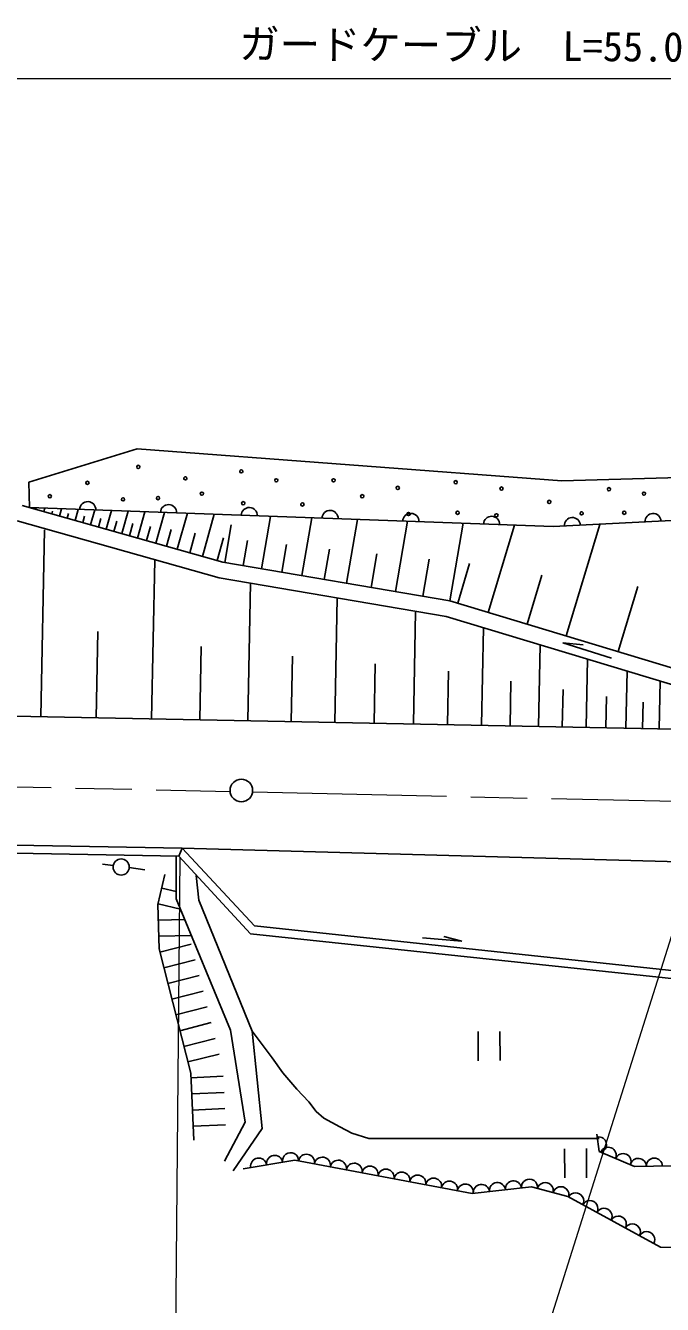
# Model space of a CAD drawing. Units: millimetres, scale not verified. Extents: x 40000 to 680000, y 20000 to 380000.
# Drawn here: x 262234 to 301637, y 239690 to 318764 of the extents above; entities that cross this region are included whole.
import ezdxf
from ezdxf.enums import TextEntityAlignment as Align

# ---------------------------------------------------------------- set-up
doc = ezdxf.new("R2010")
doc.units = ezdxf.units.MM
doc.header["$LTSCALE"] = 1000
doc.linetypes.add('CHAIN', pattern=[18.5, 12, -1.5, 3.5, -1.5])
for name, color, linetype, lineweight in [('M-BGD', 7, 'Continuous', 25), ('M-BMK', 2, 'CHAIN', 13), ('M-BMK-SRVR', 3, 'Continuous', 25), ('M-STR-HTXT', 7, 'Continuous', 13)]:
    doc.layers.add(name, color=color, linetype=linetype, lineweight=lineweight)
doc.styles.add('ＭＳ ゴシック', font='')
doc.styles.get('ＭＳ ゴシック').set_extended_font_data('MS Gothic')

msp = doc.modelspace()

# ---------------------------------------------------------------- linework, layer by layer
at = {"layer": 'M-BGD'}
for p, q in [((269129, 292587), (262439, 290540)), ((295418, 290619), (269129, 292587)), ((262439, 290540), (262485, 288959)), ((304657, 290873), (295418, 290619)), ((274439, 285589), (262029, 289087)), ((294867, 287785), (262485, 288959)), ((262889, 288845), (262903, 288894)), ((263371, 288709), (263431, 288924)), ((263852, 288573), (263899, 288739)), ((264333, 288438), (264460, 288887)), ((265296, 288166), (265488, 288850)), ((266258, 287895), (266517, 288813)), ((267221, 287624), (267545, 288775)), ((268183, 287352), (268574, 288738)), ((269153, 287079), (269610, 288700)), ((270288, 286759), (270823, 288657)), ((274219, 284612), (261709, 288138)), ((264814, 288302), (264894, 288585)), ((265777, 288031), (265890, 288431)), ((266739, 287759), (266885, 288277)), ((267702, 287488), (267881, 288122)), ((268668, 287215), (268880, 287967)), ((271617, 286384), (272243, 288605)), ((273171, 285946), (273904, 288545)), ((274563, 285567), (274960, 287899)), ((276829, 285181), (277382, 288419)), ((279330, 284754), (279939, 288326)), ((282088, 284283), (282761, 288224)), ((285131, 283764), (285873, 288111)), ((288488, 283192), (289306, 287987)), ((290856, 282478), (292482, 287872)), ((304651, 288278), (294867, 287785)), ((295689, 281021), (297769, 287924)), ((263172, 276037), (263398, 287582)), ((269721, 286919), (269969, 287799)), ((270953, 286571), (271243, 287601)), ((272394, 286165), (272734, 287370)), ((274081, 285689), (274479, 287100)), ((275696, 285374), (275959, 286917)), ((278080, 284967), (278370, 286670)), ((280709, 284519), (281029, 286397)), ((270035, 275902), (270228, 285707)), ((288488, 283192), (274439, 285589)), ((283610, 284024), (283963, 286096)), ((286809, 283478), (287199, 285763)), ((288969, 283047), (289707, 285496)), ((293273, 281749), (294184, 284773)), ((288259, 282216), (274219, 284612)), ((275983, 275786), (276150, 284282)), ((298902, 280053), (300114, 284074)), ((281364, 275680), (281515, 283367)), ((312168, 276054), (288488, 283192)), ((286232, 275585), (286368, 282539)), ((311960, 275072), (288259, 282216)), ((290445, 275502), (290563, 281522)), ((266604, 275970), (266708, 281307)), ((273009, 275844), (273098, 280369)), ((293968, 275433), (294067, 280466)), ((298488, 279659), (295477, 280603)), ((295477, 280603), (296736, 280465)), ((278673, 275733), (278753, 279779)), ((283798, 275632), (283870, 279293)), ((296913, 275375), (296996, 279583)), ((288339, 275543), (288403, 278848)), ((299376, 275327), (299445, 278845)), ((292207, 275467), (292261, 278231)), ((295441, 275404), (295486, 277714)), ((301435, 275287), (301492, 278228)), ((298145, 275351), (298183, 277282)), ((300405, 275307), (300437, 276921)), ((251048, 276275), (312131, 275077)), ((211778, 268959), (271929, 267911)), ((211769, 268459), (271707, 267415)), ((271555, 267371), (271555, 264776)), ((271929, 267911), (271707, 267415)), ((271707, 267415), (276160, 262614)), ((271929, 267911), (306941, 266934)), ((271929, 267911), (276400, 263091)), ((267001, 266917), (267658, 266830)), ((268647, 266697), (269613, 266568)), ((272786, 266206), (272952, 264676)), ((270660, 265427), (271555, 265219)), ((270433, 264453), (271822, 264130)), ((271555, 264776), (274915, 256658)), ((272952, 264676), (276246, 256591)), ((270447, 263454), (272085, 263494)), ((276160, 262614), (303162, 259731)), ((276400, 263091), (303165, 260233)), ((270471, 262454), (272471, 262503)), ((270546, 261462), (272484, 261957)), ((286799, 262362), (289220, 262146)), ((289220, 262146), (288118, 262441)), ((270794, 260493), (272731, 260988)), ((271041, 259524), (272979, 260019)), ((271289, 258555), (273226, 259050)), ((271536, 257586), (273474, 258081)), ((271784, 256617), (273721, 257112)), ((274915, 256658), (275813, 250969)), ((276246, 256591), (276878, 250570)), ((276246, 256591), (277493, 254936)), ((290229, 256556), (290244, 254756)), ((291594, 254768), (291579, 256567)), ((272031, 255648), (273969, 256143)), ((272278, 254680), (274216, 255174)), ((277493, 254936), (278159, 254005)), ((278159, 254005), (279024, 253007)), ((272467, 253702), (274465, 253798)), ((272515, 252703), (274513, 252799)), ((279024, 253007), (279756, 252208)), ((272563, 251704), (274561, 251800)), ((279756, 252208), (280221, 251609)), ((280221, 251609), (280687, 251210)), ((272611, 250705), (274609, 250801)), ((275813, 250969), (274549, 248540)), ((280687, 251210), (281685, 250678)), ((281685, 250678), (282417, 250279)), ((276878, 250570), (275081, 247941)), ((282417, 250279), (283482, 249946)), ((283482, 249946), (284347, 249946)), ((284347, 249946), (297721, 249946)), ((297721, 249147), (297588, 250212)), ((295582, 249315), (295597, 247515)), ((296947, 247526), (296932, 249326)), ((299917, 248216), (297721, 249147)), ((278891, 248615), (275697, 248083)), ((289870, 246552), (278891, 248615)), ((311960, 248415), (299917, 248216)), ((293529, 246952), (289870, 246552)), ((295791, 246353), (293529, 246952)), ((301514, 243225), (295791, 246353)), ((301514, 243225), (315587, 243092))]:
    msp.add_line(p, q, dxfattribs=at)
msp.add_lwpolyline([(272653, 249838), (272453, 253996), (270490, 261682), (270423, 264410), (270856, 266273)], dxfattribs=at)
for centre, radius in [((269208, 291475), 100), ((275583, 291199), 100), ((266059, 290491), 100), ((272120, 290767), 100), ((277748, 290648), 100), ((281290, 290648), 100), ((285264, 290176), 100), ((288846, 290530), 100), ((291679, 290137), 100), ((263737, 289665), 100), ((268263, 289468), 100), ((270428, 289547), 100), ((273143, 289822), 100), ((283061, 289665), 100), ((298330, 290097), 100), ((300495, 289822), 100), ((275701, 289232), 100), ((279361, 289153), 100), ((285933, 288563), 100), ((288964, 288641), 100), ((294631, 289310), 100), ((296638, 288602), 100), ((299275, 288641), 100), ((291364, 288484), 100), ((268149, 266734), 500)]:
    msp.add_circle(centre, radius, dxfattribs=at)
for centre, radius, start, end in [((266082, 288828), 500, 357.92497, 177.92497), ((271079, 288647), 500, 357.92497, 177.92497), ((276076, 288466), 500, 357.92497, 177.92497), ((281072, 288285), 500, 357.92497, 177.92497), ((286069, 288104), 500, 357.92497, 177.92497), ((291066, 287923), 500, 357.92497, 177.92497), ((296062, 287846), 500, 2.88158, 182.88158), ((301055, 288097), 500, 2.88158, 182.88158), ((297700, 249567), 476, 284.36177, 100.91527), ((298279, 248911), 500, 337.01128, 157.01128), ((276659, 248243), 500, 9.46232, 189.46232), ((277646, 248408), 500, 9.46232, 189.46232), ((278628, 248577), 497, 359.28202, 190.15524), ((279616, 248479), 500, 349.35938, 169.35938), ((280599, 248294), 500, 349.35938, 169.35938), ((281581, 248110), 500, 349.35938, 169.35938), ((282564, 247925), 500, 349.35938, 169.35938), ((299199, 248520), 500, 337.01128, 157.01128), ((300144, 248228), 494, 0.00991, 168.63259), ((301137, 248236), 500, 0.94957, 180.94957), ((283547, 247740), 500, 349.35938, 169.35938), ((284530, 247556), 500, 349.35938, 169.35938), ((285513, 247371), 500, 349.35938, 169.35938), ((286495, 247186), 500, 349.35938, 169.35938), ((287478, 247002), 500, 349.35938, 169.35938), ((288461, 246817), 500, 349.35938, 169.35938), ((289443, 246636), 499, 351.16665, 169.78269), ((290433, 246614), 500, 6.22583, 186.22583), ((291427, 246722), 500, 6.22583, 186.22583), ((292421, 246831), 500, 6.22583, 186.22583), ((293412, 246942), 497, 349.67187, 186.59853), ((294385, 246725), 500, 345.17352, 165.17352), ((295352, 246472), 499, 343.63097, 165.47352), ((296270, 246091), 500, 331.34288, 151.34288), ((297147, 245612), 500, 331.34288, 151.34288), ((298025, 245132), 500, 331.34288, 151.34288), ((298903, 244653), 500, 331.34288, 151.34288), ((299780, 244173), 500, 331.34288, 151.34288), ((300658, 243693), 500, 331.34288, 151.34288)]:
    msp.add_arc(centre, radius, start, end, dxfattribs=at)
at = {"layer": 'M-BMK'}
for p, q in [((177839, 273542), (274887, 271407)), ((276278, 271377), (373728, 269233))]:
    msp.add_line(p, q, dxfattribs=at)
at = {"layer": 'M-BMK-SRVR'}
msp.add_circle((275584, 271471), 700, dxfattribs=at)
at = {"layer": 'M-STR-HTXT'}
for p, q in [((257527, 315492), (311553, 315492)), ((304411, 269535), (293391, 234587)), ((271785, 267311), (271471, 233230))]:
    msp.add_line(p, q, dxfattribs=at)

# ---------------------------------------------------------------- texts
at = {"layer": 'M-STR-HTXT', "style": 'ＭＳ ゴシック'}
msp.add_text('ガードケーブル\u3000L=55.0', height=1833, rotation=359.604, dxfattribs=at).set_placement((289182, 316074), align=Align.BOTTOM_CENTER)

doc.saveas('drawing.dxf')
